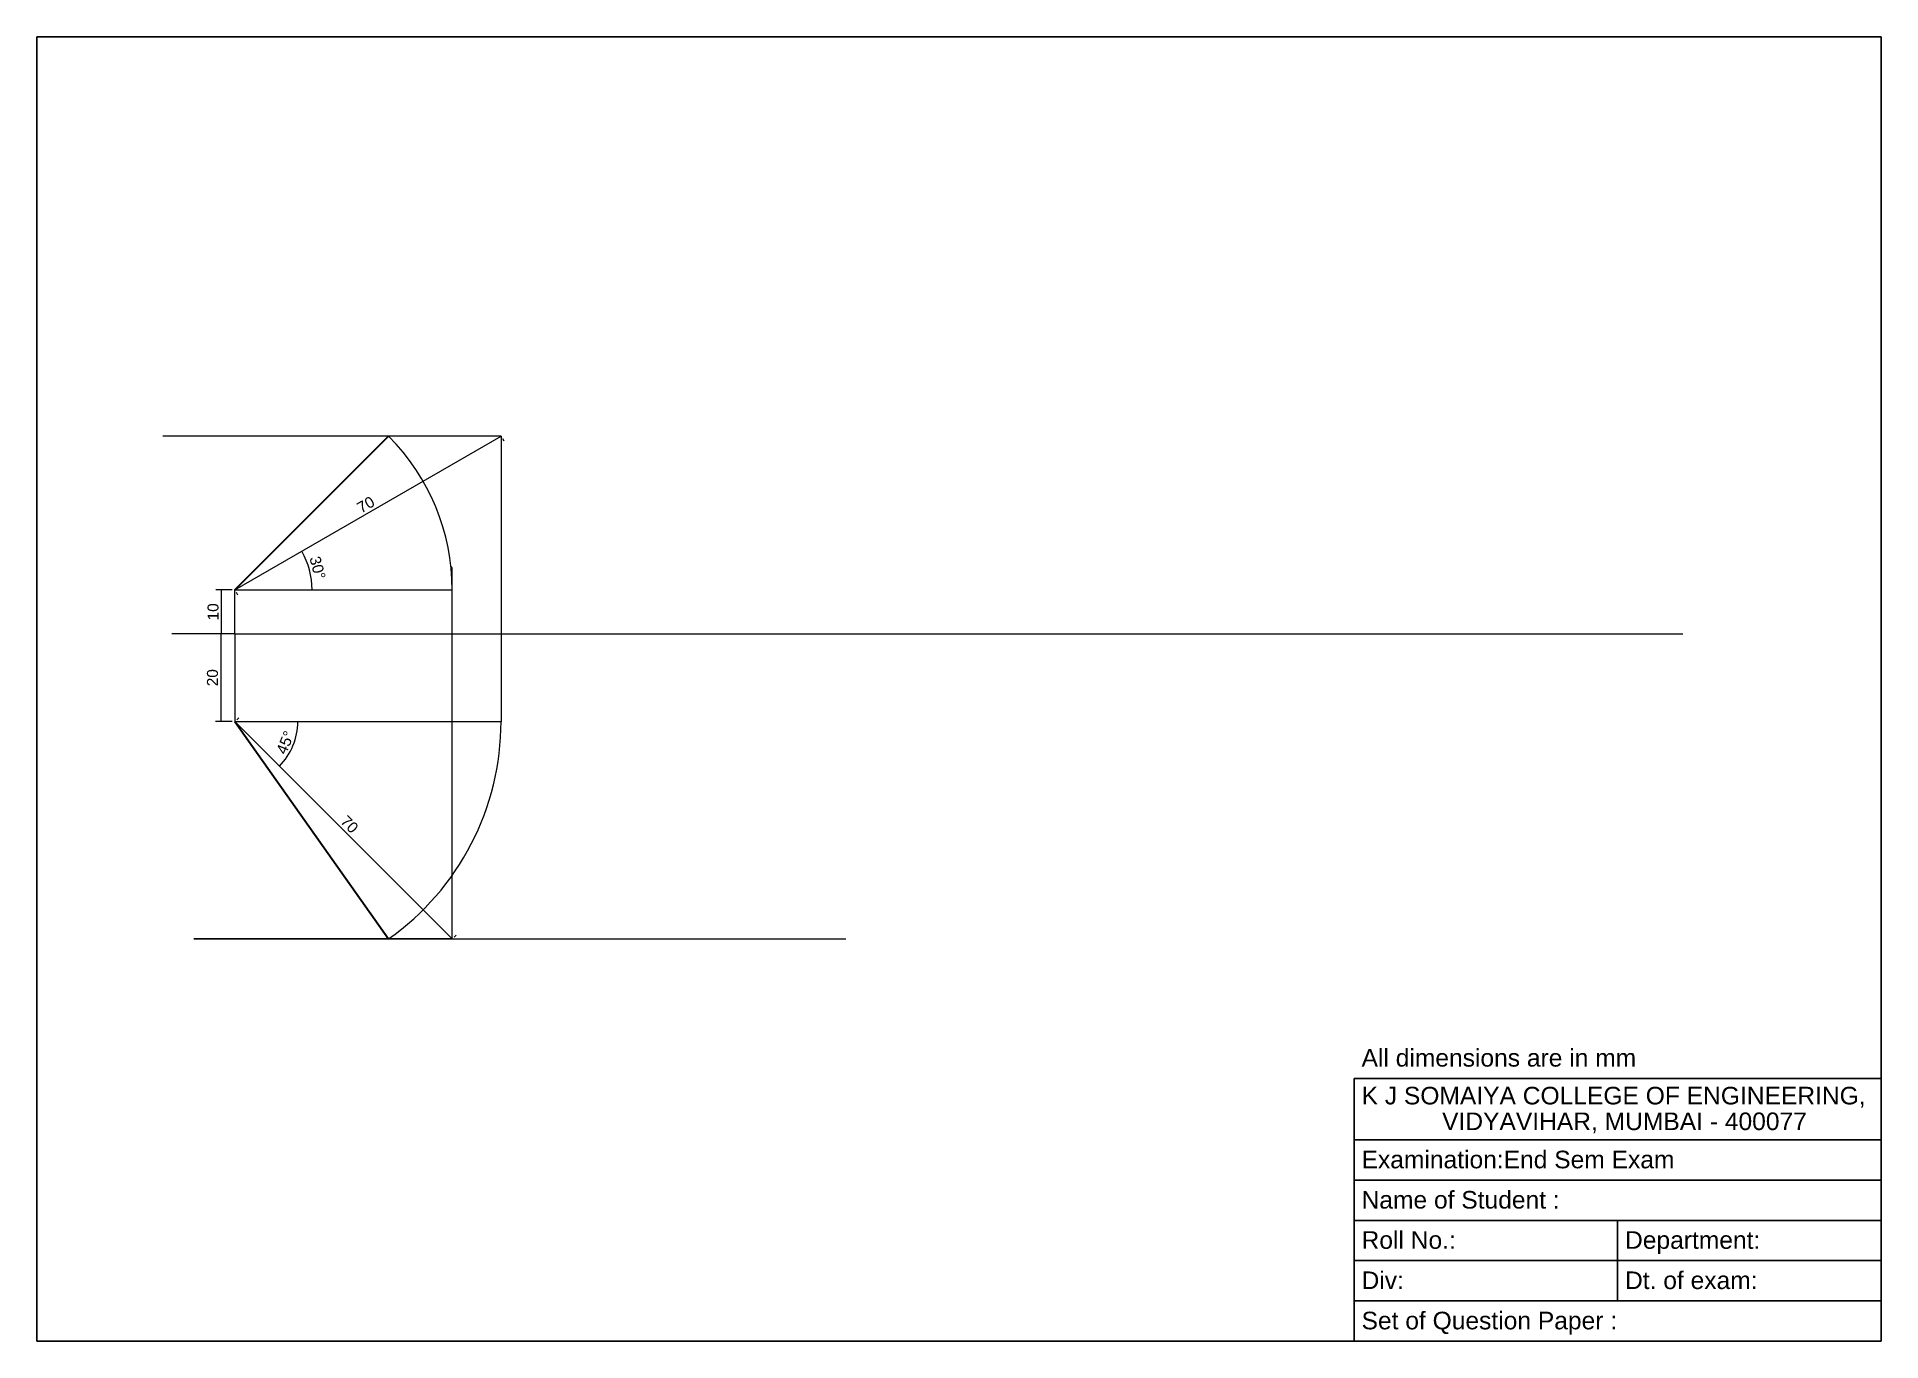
# Model space of a CAD drawing. Header units: millimetres. Extents: x 2670 to 3090, y 1870 to 2167.
import ezdxf

# ---------------------------------------------------------------- set-up
doc = ezdxf.new("R2010")
doc.units = ezdxf.units.MM
doc.styles.get("Standard").update_dxf_attribs({"font": 'arial.ttf'})

msp = doc.modelspace()

# ---------------------------------------------------------------- linework, layer by layer
for p, q in [((2670.18, 2167.19), (3090.18, 2167.19)), ((2670.18, 1870.19), (2670.18, 2167.19)), ((3090.18, 2167.19), (3090.18, 1870.19)), ((2970.18, 1930.01), (3090.18, 1930.01)), ((2970.18, 1870.19), (2970.18, 1930.01)), ((3090.18, 1925.19), (3090.18, 1870.19)), ((2970.18, 1916.02), (3090.18, 1916.02)), ((2970.18, 1906.86), (3090.18, 1906.86)), ((2970.18, 1897.69), (3090.18, 1897.69)), ((3030.18, 1897.69), (3030.18, 1879.36)), ((2970.18, 1888.52), (3090.18, 1888.52)), ((2970.18, 1879.36), (3090.18, 1879.36)), ((3090.18, 1870.19), (2670.18, 1870.19)), ((3090.18, 1870.19), (2970.18, 1870.19))]:
    msp.add_line(p, q)
at = {"lineweight": 9}
for p, q in [((2775.89, 2076.26), (2698.89, 2076.26)), ((2715.27, 2041.26), (2775.89, 2076.26)), ((2715.27, 2041.26), (2775.89, 2076.26)), ((2775.89, 2076.26), (2775.89, 2011.21)), ((2776.2, 2075.72), (2776.52, 2075.17)), ((2764.77, 1961.76), (2764.77, 2046.26)), ((2714.65, 2041.26), (2710.96, 2041.26)), ((2712.21, 2031.26), (2712.21, 2041.26)), ((2715.27, 2031.26), (2715.27, 2041.26)), ((2715.27, 2041.26), (2764.77, 2041.26)), ((2715.58, 2040.72), (2715.9, 2040.17)), ((2715.27, 2031.26), (2700.9, 2031.26)), ((2714.65, 2031.26), (2710.83, 2031.26)), ((2714.65, 2031.26), (2710.96, 2031.26)), ((2712.08, 2031.26), (2712.08, 2011.26)), ((2715.27, 2031.26), (3045, 2031.26)), ((2715.27, 2031.26), (2715.27, 2011.26)), ((2715.71, 2011.7), (2716.15, 2012.14)), ((2714.65, 2011.26), (2710.83, 2011.26)), ((2715.27, 2011.26), (2764.77, 1961.76)), ((2715.27, 2011.26), (2775.89, 2011.26)), ((2715.27, 2011.26), (2764.77, 1961.76)), ((2764.77, 1961.76), (2705.89, 1961.76)), ((2705.89, 1961.76), (2854.42, 1961.76)), ((2765.21, 1962.2), (2765.65, 1962.64))]:
    msp.add_line(p, q, dxfattribs=at)
at = {"lineweight": 30}
for p, q in [((2715.27, 2041.26), (2750.27, 2076.26)), ((2715.27, 2011.26), (2750.27, 1961.76))]:
    msp.add_line(p, q, dxfattribs=at)
at = {"lineweight": 9}
for centre, radius, start, end in [((2715.27, 2041.26), 49.5, 359.9421, 45), ((2715.27, 2041.26), 17.59, 0, 30), ((2715.27, 2011.26), 60.62, 35.2644, 35.7481), ((2715.27, 2011.26), 14.32, 315, 360), ((2715.27, 2011.26), 60.62, 305.2644, 0.0485)]:
    msp.add_arc(centre, radius, start, end, dxfattribs=at)

# ---------------------------------------------------------------- texts
for s, height, p in [('All dimensions are in mm', 4.0079, (2971.86, 1932.7)), ('K J SOMAIYA COLLEGE OF ENGINEERING, ', 4.0079, (2971.86, 1924.09)), ('VIDYAVIHAR, MUMBAI - 400077', 4.0079, (2990.2, 1918.24)), ('Examination:End Sem Exam ', 4.0079, (2971.86, 1909.54)), ('Name of Student : ', 4.0079, (2971.86, 1900.37)), ('Roll No.: ', 4.008, (2971.86, 1891.21)), ('Department: ', 4.0079, (3031.86, 1891.21)), ('Div: ', 4.008, (2971.86, 1882.04)), ('Dt. of exam:', 4.0079, (3031.86, 1882.04)), ('Set of Question Paper : ', 4.0079, (2971.86, 1872.87))]:
    msp.add_text(s, height=height).set_placement(p)
at = {"lineweight": 9, "char_height": 2.5, "attachment_point": 5}
for s, insert, rotation in [('70', (2745.09, 2060.67), 30), ('30°', (2734.1, 2046.3), 285), ('10', (2710.31, 2036.26), 90), ('20', (2710.18, 2021.26), 90), ('45°', (2726.75, 2006.5), 67.5), ('70', (2741.36, 1987.85), 315)]:
    msp.add_mtext(s, dxfattribs=dict(at, insert=insert, rotation=rotation))

doc.saveas('drawing.dxf')
